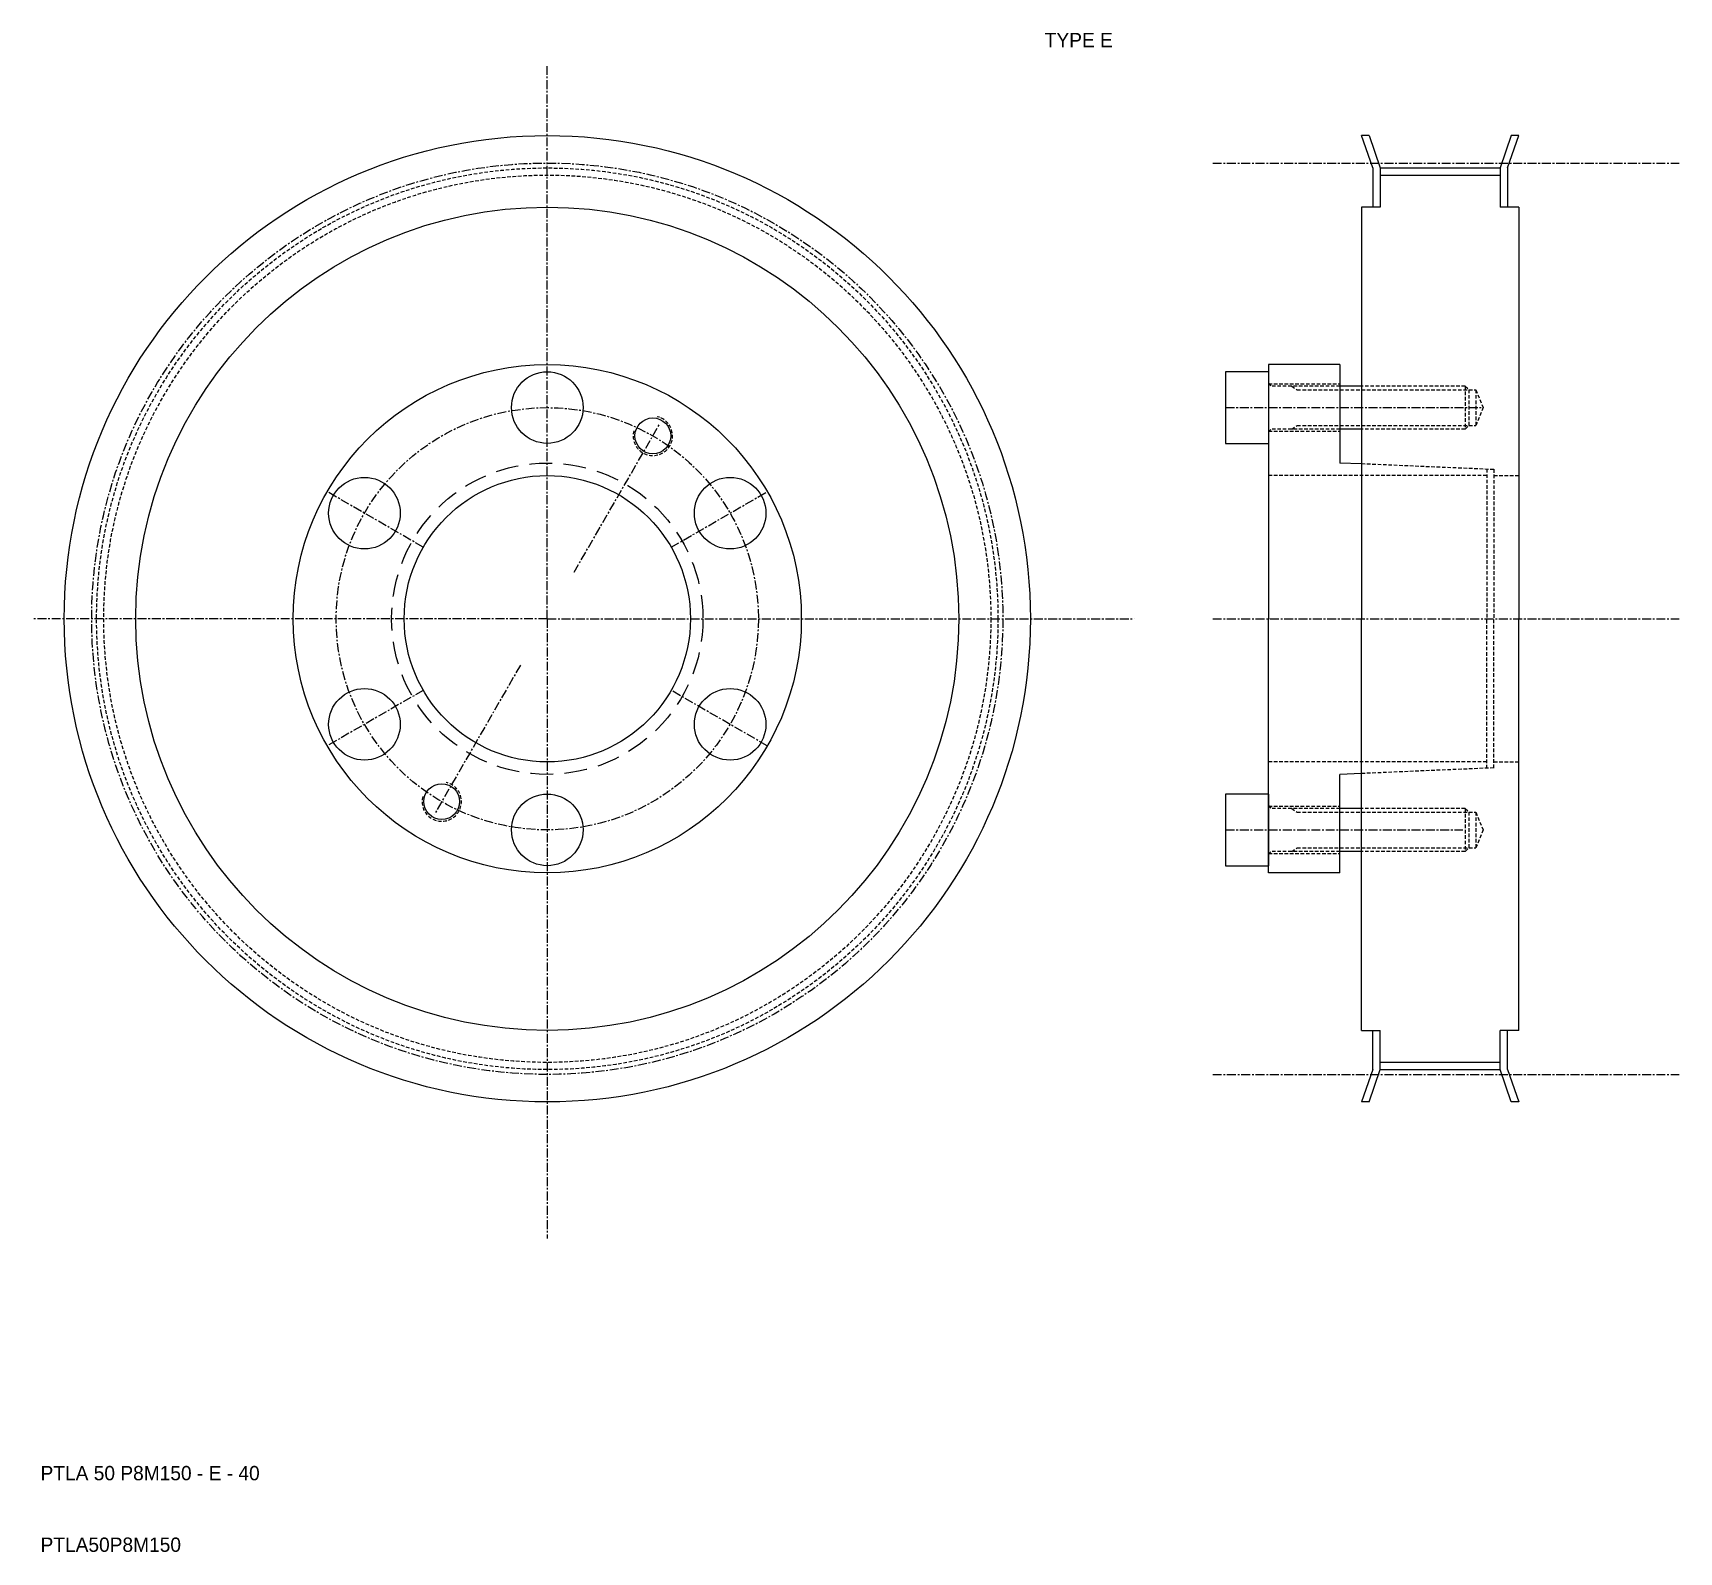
# Model space of a CAD drawing. Extents: x -265 to -35, y 857 to 1069.
import ezdxf

# ---------------------------------------------------------------- set-up
doc = ezdxf.new("R2010")
doc.units = 0
for name, pattern in [('CENTER', [2, 1.25, -0.25, 0.25, -0.25]), ('DASHED', [0.75, 0.5, -0.25]), ('HIDDEN2', [4.7625, 3.175, -1.5875])]:
    doc.linetypes.add(name, pattern=pattern)
doc.layers.get('0').update_dxf_attribs({"linetype": 'CONTINUOUS'})
doc.layers.add('CENTER', color=1, linetype='CENTER')

msp = doc.modelspace()

# ---------------------------------------------------------------- linework, layer by layer
at = {"color": 7, "linetype": 'CONTINUOUS'}
for p, q in [((-78.21, 1050.3), (-79.81, 1054.83)), ((-78.75, 1054.83), (-79.81, 1054.83)), ((-78.75, 1054.83), (-77.21, 1050.3)), ((-58.88, 1054.83), (-60.41, 1050.3)), ((-59.41, 1050.3), (-57.81, 1054.83)), ((-57.81, 1054.83), (-58.88, 1054.83)), ((-78.21, 1050.3), (-78.21, 1044.83)), ((-77.21, 1050.3), (-60.41, 1050.3)), ((-77.21, 1050.3), (-77.21, 1044.83)), ((-77.21, 1049.3), (-60.41, 1049.3)), ((-60.41, 1050.3), (-60.41, 1044.83)), ((-59.41, 1050.3), (-59.41, 1044.83)), ((-79.81, 1044.83), (-79.81, 987.33)), ((-77.21, 1044.83), (-79.81, 1044.83)), ((-57.81, 1044.83), (-60.41, 1044.83)), ((-57.81, 1044.83), (-57.81, 987.33)), ((-57.81, 1039.83), (-57.81, 987.33)), ((-98.81, 1021.83), (-98.81, 1011.83)), ((-92.81, 1021.83), (-98.81, 1021.83)), ((-82.81, 1022.83), (-92.81, 1022.83)), ((-92.81, 1022.83), (-92.81, 987.33)), ((-92.81, 1021.83), (-92.81, 1006.83)), ((-92.81, 1021.83), (-92.81, 1020.23)), ((-82.81, 1022.83), (-82.81, 1009.08)), ((-92.81, 1020.23), (-92.81, 1013.43)), ((-79.81, 1019.83), (-82.81, 1019.83)), ((-92.81, 1013.43), (-92.81, 1011.83)), ((-79.81, 1013.83), (-82.81, 1013.83)), ((-98.81, 1011.83), (-92.81, 1011.83)), ((-79.81, 1008.96), (-82.81, 1009.08)), ((-92.81, 951.83), (-92.81, 987.33)), ((-79.81, 929.83), (-79.81, 987.33)), ((-57.81, 934.83), (-57.81, 987.33)), ((-57.81, 929.83), (-57.81, 987.33)), ((-79.81, 965.71), (-82.81, 965.58)), ((-82.81, 951.83), (-82.81, 965.58)), ((-92.81, 962.83), (-98.81, 962.83)), ((-98.81, 962.83), (-98.81, 952.83)), ((-92.81, 962.83), (-92.81, 961.23)), ((-92.81, 961.23), (-92.81, 954.43)), ((-79.81, 960.83), (-82.81, 960.83)), ((-79.81, 954.83), (-82.81, 954.83)), ((-98.81, 952.83), (-92.81, 952.83)), ((-92.81, 954.43), (-92.81, 952.83)), ((-82.81, 951.83), (-92.81, 951.83)), ((-79.81, 929.83), (-77.21, 929.83)), ((-78.21, 924.37), (-78.21, 929.83)), ((-77.21, 924.37), (-77.21, 929.83)), ((-60.41, 924.37), (-60.41, 929.83)), ((-57.81, 929.83), (-60.41, 929.83)), ((-59.41, 924.37), (-59.41, 929.83)), ((-77.21, 925.37), (-60.41, 925.37)), ((-78.21, 924.37), (-79.81, 919.83)), ((-78.75, 919.83), (-77.21, 924.37)), ((-77.21, 924.37), (-60.41, 924.37)), ((-58.88, 919.83), (-60.41, 924.37)), ((-59.41, 924.37), (-57.81, 919.83)), ((-78.75, 919.83), (-79.81, 919.83)), ((-57.81, 919.83), (-58.88, 919.83))]:
    msp.add_line(p, q, dxfattribs=at)
at = {"color": 3, "linetype": 'DASHED'}
for p, q in [((-92.81, 1020.23), (-92.41, 1019.83)), ((-92.81, 1020.13), (-82.81, 1020.13)), ((-82.81, 1019.83), (-92.41, 1019.83)), ((-89.56, 1019.83), (-88.81, 1019.33)), ((-88.81, 1019.33), (-82.81, 1019.33)), ((-82.81, 1019.33), (-63.81, 1019.33)), ((-65.31, 1019.83), (-79.81, 1019.83)), ((-65.31, 1019.83), (-65.31, 1013.83)), ((-65.31, 1019.83), (-64.81, 1019.33)), ((-64.81, 1019.33), (-64.81, 1014.33)), ((-63.81, 1019.33), (-62.81, 1016.83)), ((-63.81, 1019.33), (-63.81, 1014.33)), ((-62.81, 1016.83), (-63.81, 1014.33)), ((-92.81, 1013.43), (-92.41, 1013.83)), ((-92.81, 1013.53), (-82.81, 1013.53)), ((-82.81, 1013.83), (-92.41, 1013.83)), ((-89.56, 1013.83), (-88.81, 1014.33)), ((-88.81, 1014.33), (-82.81, 1014.33)), ((-82.81, 1014.33), (-63.81, 1014.33)), ((-65.31, 1013.83), (-79.81, 1013.83)), ((-65.31, 1013.83), (-64.81, 1014.33)), ((-61.31, 1008.17), (-79.81, 1008.96)), ((-62.31, 1008.25), (-62.31, 987.33)), ((-61.31, 1008.21), (-61.31, 987.33)), ((-62.31, 1007.33), (-92.81, 1007.33)), ((-61.31, 1007.33), (-57.81, 1007.33)), ((-61.31, 1007.33), (-61.31, 1007.33)), ((-62.31, 966.42), (-62.31, 987.33)), ((-61.31, 966.46), (-61.31, 987.33)), ((-62.31, 967.33), (-92.81, 967.33)), ((-61.31, 966.5), (-79.81, 965.71)), ((-61.31, 967.33), (-57.81, 967.33)), ((-92.81, 961.23), (-92.41, 960.83)), ((-92.81, 961.13), (-82.81, 961.13)), ((-82.81, 960.83), (-92.41, 960.83)), ((-89.56, 960.83), (-88.81, 960.33)), ((-88.81, 960.33), (-82.81, 960.33)), ((-82.81, 960.33), (-63.81, 960.33)), ((-65.31, 960.83), (-79.81, 960.83)), ((-65.31, 960.83), (-64.81, 960.33)), ((-65.31, 960.83), (-65.31, 954.83)), ((-64.81, 960.33), (-64.81, 955.33)), ((-63.81, 960.33), (-63.81, 955.33)), ((-63.81, 960.33), (-62.81, 957.83)), ((-62.81, 957.83), (-63.81, 955.33)), ((-92.81, 954.43), (-92.41, 954.83)), ((-82.81, 954.83), (-92.41, 954.83)), ((-89.56, 954.83), (-88.81, 955.33)), ((-88.81, 955.33), (-82.81, 955.33)), ((-82.81, 955.33), (-63.81, 955.33)), ((-65.31, 954.83), (-79.81, 954.83)), ((-65.31, 954.83), (-64.81, 955.33)), ((-92.81, 954.53), (-82.81, 954.53))]:
    msp.add_line(p, q, dxfattribs=at)
at = {"color": 3, "linetype": 'HIDDEN2'}
msp.add_line((-62.81, 1016.83), (-62.81, 1016.83), dxfattribs=at)
at = {"color": 1, "linetype": 'CENTER'}
for p, q in [((-210.9, 997.33), (-224.32, 1005.08)), ((-162.84, 969.58), (-176.26, 977.33))]:
    msp.add_line(p, q, dxfattribs=at)
at = {"color": 7, "linetype": 'CONTINUOUS'}
for centre, radius in [((-193.58, 987.33), 67.5), ((-193.58, 987.33), 57.5), ((-193.58, 987.33), 35.5), ((-193.58, 1016.83), 5), ((-178.83, 1012.88), 2.5), ((-219.13, 1002.08), 5), ((-193.58, 987.33), 20), ((-168.03, 1002.08), 5), ((-219.13, 972.58), 5), ((-168.03, 972.58), 5), ((-208.33, 961.79), 2.5), ((-193.58, 957.83), 5)]:
    msp.add_circle(centre, radius, dxfattribs=at)
at = {"color": 1, "linetype": 'CENTER'}
for radius in [63.66, 29.5]:
    msp.add_circle((-193.58, 987.33), radius, dxfattribs=at)
at = {"color": 3, "linetype": 'DASHED'}
for radius in [62.98, 61.98]:
    msp.add_circle((-193.58, 987.33), radius, dxfattribs=at)
at = {"color": 3, "linetype": 'HIDDEN2'}
msp.add_circle((-193.58, 987.33), 21.75, dxfattribs=at)
at = {"color": 3, "linetype": 'DASHED'}
for centre in [(-178.83, 1012.88), (-208.33, 961.79)]:
    msp.add_arc(centre, 2.75, 165, 77, dxfattribs=at)
at = {"layer": 'CENTER', "color": 1, "linetype": 'CENTER'}
for p, q in [((-193.58, 987.33), (-193.58, 1064.51)), ((-100.6, 1050.99), (-35.43, 1050.99)), ((-98.81, 1016.83), (-62.81, 1016.83)), ((-189.83, 993.83), (-177.83, 1014.61)), ((-176.26, 997.33), (-162.84, 1005.08)), ((-193.58, 987.33), (-265.45, 987.33)), ((-193.58, 987.33), (-111.55, 987.33)), ((-193.58, 987.33), (-193.58, 900.75)), ((-100.6, 987.33), (-35.43, 987.33)), ((-197.33, 980.84), (-209.33, 960.05)), ((-210.9, 977.33), (-224.32, 969.58)), ((-98.81, 957.83), (-65.63, 957.83)), ((-100.6, 923.67), (-35.43, 923.67))]:
    msp.add_line(p, q, dxfattribs=at)

# ---------------------------------------------------------------- texts
at = {"color": 7, "linetype": 'CONTINUOUS'}
for s, p in [('TYPE E', (-124.07, 1067.17)), ('PTLA 50 P8M150 - E - 40', (-264.39, 866.98)), ('PTLA50P8M150', (-264.39, 856.98))]:
    msp.add_text(s, height=2, dxfattribs=at).set_placement(p)

doc.saveas('drawing.dxf')
